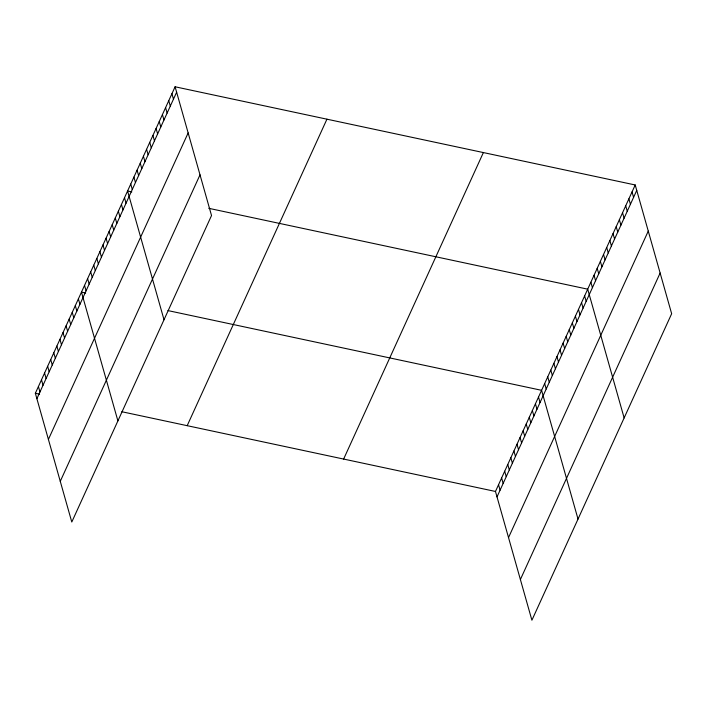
<?xml version="1.0" encoding="UTF-8"?>
<svg xmlns="http://www.w3.org/2000/svg" width="707" height="707" viewBox="0 0 707 707"><rect width="100%" height="100%" fill="white"/><g stroke="black" fill="none" stroke-linecap="round" stroke-linejoin="round"><path stroke-width="1.06" d="M175.097 86.784L211.526 215.538L71.787 522.031L35.35 393.278L175.097 86.784L635.213 184.969L671.65 313.722L531.903 620.216L495.474 491.462L635.213 184.969M36.888 398.713L176.635 92.219M48.403 439.409L188.15 132.916M60.272 481.334L200.01 174.841M187.187 425.676L326.934 119.183M343.629 459.064L483.376 152.571M497.012 496.897L636.751 190.404M508.527 537.585L648.266 231.092M520.387 579.519L660.135 273.026M131.802 191.897L127.578 190.996L164.015 319.75M208.777 208.318L587.703 289.172L624.14 417.925M85.68 293.034L81.464 292.141L117.901 420.886M167.93 310.585L541.589 390.317L578.017 519.071M35.35 393.278L39.565 394.179M121.816 411.73L495.474 491.462M632.049 191.915L633.587 197.35M628.885 198.861L630.423 204.296M625.713 205.808L627.25 211.243M622.549 212.754L624.087 218.189M619.376 219.7L620.914 225.135M616.212 226.647L617.75 232.082M613.04 233.602L614.577 239.028M609.876 240.548L611.414 245.974M606.712 247.494L608.25 252.92M603.539 254.44L605.077 259.876M600.376 261.387L601.913 266.822M597.203 268.333L598.741 273.768M594.039 275.279L595.577 280.714M590.875 282.226L592.404 287.661M584.627 295.915L586.165 301.35M581.552 302.658L583.089 308.093M578.476 309.401L580.014 314.836M575.41 316.144L576.947 321.579M572.334 322.887L573.872 328.322M569.259 329.63L570.796 335.065M566.183 336.373L567.721 341.808M563.108 343.116L564.646 348.551M560.032 349.859L561.57 355.294M556.957 356.602L558.495 362.037M553.881 363.345L555.419 368.78M550.815 370.088L552.344 375.523M547.739 376.831L549.277 382.266M544.664 383.574L546.202 389.009M538.513 397.06L540.051 402.495M535.438 403.803L536.975 409.238M532.362 410.546L533.9 415.981M529.287 417.289L530.824 422.724M526.22 424.032L527.749 429.467M523.145 430.775L524.682 436.21M520.069 437.518L521.607 442.953M516.994 444.261L518.531 449.696M513.918 451.004L515.456 456.439M510.843 457.747L512.381 463.182M507.767 464.49L509.305 469.925M504.692 471.233L506.23 476.668M501.617 477.976L503.154 483.411M498.55 484.719L500.088 490.154M171.925 93.731L173.462 99.166M168.761 100.686L170.299 106.112M165.588 107.632L167.126 113.058M162.424 114.578L163.962 120.004M159.261 121.524L160.798 126.96M156.088 128.471L157.626 133.906M152.924 135.417L154.462 140.852M149.751 142.363L151.289 147.798M146.588 149.31L148.125 154.745M143.424 156.256L144.953 161.691M140.251 163.202L141.789 168.637M137.087 170.157L138.625 175.583M133.915 177.104L135.452 182.53M130.751 184.05L132.289 189.476M124.512 197.739L126.04 203.174M121.436 204.482L122.974 209.917M118.361 211.225L119.898 216.66M115.285 217.968L116.823 223.403M112.21 224.711L113.747 230.146M109.134 231.454L110.672 236.88M106.059 238.197L107.597 243.623M102.983 244.94L104.521 250.366M99.908 251.683L101.446 257.109M96.841 258.426L98.379 263.852M93.766 265.169L95.304 270.595M90.69 271.912L92.228 277.338M87.615 278.655L89.153 284.081M84.54 285.398L86.077 290.824M78.389 298.884L79.926 304.31M75.313 305.627L76.851 311.053M72.247 312.37L73.784 317.797M69.171 319.113L70.709 324.54M66.096 325.856L67.633 331.283M63.02 332.599L64.558 338.026M59.945 339.333L61.482 344.769M56.869 346.077L58.407 351.512M53.794 352.82L55.332 358.255M50.718 359.563L52.256 364.998M47.652 366.306L49.181 371.741M44.576 373.049L46.114 378.484M41.501 379.792L43.039 385.227M38.425 386.535L39.963 391.97"/></g></svg>
